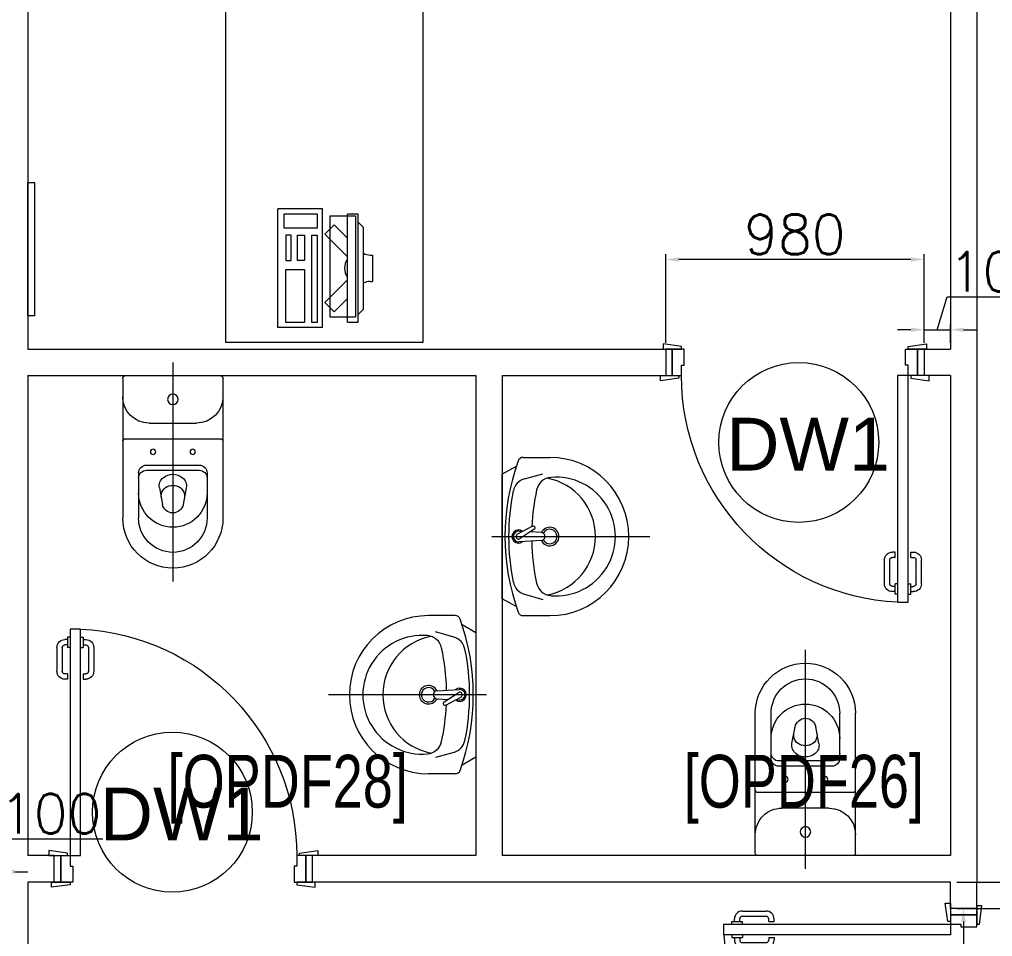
# Model space of a CAD drawing. Header units: millimetres. Extents: x -2143172 to 5255, y -610845 to 279739.
# Drawn here: x -1077889 to -1074197, y -590595 to -587118 of the extents above; entities that cross this region are included whole.
import ezdxf

# ---------------------------------------------------------------- set-up
doc = ezdxf.new("R2010")
doc.units = ezdxf.units.MM
doc.header["$LTSCALE"] = 30
doc.linetypes.add('HIDDEN', pattern=[9.525, 6.35, -3.175])
doc.layers.get('0').update_dxf_attribs({"lineweight": 5})
doc.layers.get('Defpoints').update_dxf_attribs({"lineweight": 5})
for name, color, linetype, lineweight in [('72_EGR_BASE_TEXT', 7, 'Continuous', 5), ('dims.', 152, 'Continuous', 5), ('DTAG', 20, 'Continuous', 9), ('LOADING', 163, 'Continuous', 5), ('SANIT', 250, 'Continuous', 5), ('Walls', 32, 'Continuous', 5)]:
    doc.layers.add(name, color=color, linetype=linetype, lineweight=lineweight)
doc.layers.add('Wooden Joinery', color=7, linetype='Continuous', lineweight=5, true_color=0x521300)
doc.styles.add('SIMPLEX', font='SIMPLEX.shx', dxfattribs={"height": 150})
doc.styles.add('TTLB-A0-JeddahDP$0$swis721', font='swiss.ttf')
doc.styles.add('X3G_ENTITY_9F38', font='swisscl.ttf', dxfattribs={"height": 0.2})
doc.dimstyles.new('Buk', dxfattribs={"dimtxt": 150, "dimasz": 50, "dimexe": 20, "dimexo": 25, "dimgap": 20, "dimtad": 1, "dimdec": 0, "dimrnd": 5, "dimdsep": 46, "dimtxsty": 'SIMPLEX', "dimcen": 0, "dimdle": 20, "dimclrd": 256, "dimclre": 256, "dimclrt": 256, "dimadec": 0, "dimazin": 0, "dimtfac": 0.0075, "dimtdec": 0, "dimtmove": 1, "dimatfit": 2, "dimldrblk": 'ARCHTICK', "dimfxl": 1, "dimtolj": 1, "dimtzin": 0, "dimlwd": -1, "dimlwe": -1, "dimarcsym": 0})

# ---------------------------------------------------------------- blocks, each defined once
blk = doc.blocks.new('WC manta')
at = {"layer": 'SANIT'}
for p, q in [((-0.12, 0.19), (0.41, 0.19)), ((-0.13, 0.18), (-0.13, -0.18)), ((0.109, 0.18), (0.109, -0.18)), ((0.239, 0.13), (0.41, 0.13)), ((0.05, 0.09), (0.05, -0.09)), ((0.209, 0.1), (0.209, -0.1)), ((0.229, 0.1), (0.229, -0.1)), ((0.2955, 0.051), (0.3581, 0.0393)), ((-0.18, 0), (0.65, 0)), ((0.2955, -0.051), (0.3581, -0.0393)), ((0.239, -0.13), (0.41, -0.13)), ((-0.12, -0.19), (0.41, -0.19))]:
    blk.add_line(p, q, dxfattribs=at)
for centre, radius in [((0.159, 0.0752), 0.01), ((-0.04, 0), 0.02), ((0.159, -0.0753), 0.01)]:
    blk.add_circle(centre, radius, dxfattribs=at)
for centre, radius, start, end in [((-0.12, 0.18), 0.01, 90, 180), ((-0.05, 0.09), 0.1, 0, 90), ((0.119, 0.18), 0.01, 90, 180), ((0.41, 0), 0.19, 270, 90), ((0.239, 0.1), 0.03, 90, 180), ((0.259, 0.1), 0.03, 90, 180), ((0.3147, 0), 0.13, 270, 90), ((0.41, 0), 0.13, 270, 90), ((0.2882, 0.0117), 0.04, 79.4289, 141.525), ((0.3271, 0.0044), 0.04, 79.4289, 166.4176), ((0.3507, 0), 0.04, 280.5711, 79.4289), ((0.3029, 0), 0.0588, 141.525, 218.475), ((0.3454, 0), 0.0588, 166.4176, 193.5824), ((0.2882, -0.0117), 0.04, 218.475, 280.5711), ((0.3271, -0.0044), 0.04, 193.5824, 280.5711), ((-0.05, -0.09), 0.1, 270, 0), ((0.239, -0.1), 0.03, 180, 270), ((0.259, -0.1), 0.03, 180, 270), ((-0.12, -0.18), 0.01, 180, 270), ((0.119, -0.18), 0.01, 180, 270)]:
    blk.add_arc(centre, radius, start, end, dxfattribs=at)
blk = doc.blocks.new('lav-manta 60')
at = {"layer": 'SANIT'}
for p, q in [((0, 0.04), (0, -0.56)), ((-0.2658, -0.0529), (-0.2358, 0)), ((-0.2358, 0), (0.2358, 0)), ((0.2658, -0.0529), (0.2358, 0)), ((-0.015, -0.1473), (-0.0199, -0.064)), ((0.0274, -0.121), (-0.0078, -0.0673)), ((0.0389, -0.1142), (0.0087, -0.0575)), ((0.0191, -0.077), (0.0199, -0.064)), ((-0.3, -0.0789), (-0.3, -0.18)), ((-0.2185, -0.0841), (-0.2383, -0.1537)), ((0.015, -0.1473), (0.0174, -0.1057)), ((0.2185, -0.0841), (0.2383, -0.1537)), ((0.3, -0.0789), (0.3, -0.18))]:
    blk.add_line(p, q, dxfattribs=at)
for centre, radius, start, end in [((0, -0.8557), 0.8457, 70.1771, 109.8229), ((0, -0.8696), 0.8457, 78.1914, 101.8086), ((0, -0.0617), 0.025, 320.7474, 220.368), ((-0.28, -0.0789), 0.02, 109.8229, 180), ((-0.1608, -0.1006), 0.06, 101.8086, 164.0794), ((0, -0.0617), 0.02, 353.2671, 186.682), ((0, -0.0617), 0.00966, 25.4127, 215.9577), ((0.1608, -0.1006), 0.06, 15.9206, 78.1914), ((0.28, -0.0789), 0.02, 0, 70.1771), ((-0.1645, -0.189), 0.06, 102.0883, 174.8142), ((0, -0.9572), 0.8457, 91.1572, 102.0883), ((0, -0.1473), 0.015, 180, 0), ((0, -0.9572), 0.8457, 88.5486, 88.844), ((0.0332, -0.1176), 0.00666, 210.6852, 30.6852), ((0, -0.9572), 0.8457, 77.9117, 87.4274), ((0.1645, -0.189), 0.06, 5.1858, 77.9117), ((0, -0.18), 0.3, 180, 0), ((0, -0.2039), 0.2252, 174.8142, 5.1858), ((0, -0.1282), 0.2252, 190.6097, 349.3903), ((0, -0.18), 0.035, 115.3106, 64.6894), ((0, -0.18), 0.0275, 117.1496, 62.8504)]:
    blk.add_arc(centre, radius, start, end, dxfattribs=at)
blk = doc.blocks.new('*D304')
at = {"layer": 'Defpoints', "color": 0, "transparency": 16777216}
for p in [(-1078057, -590349.2), (-1078057, -590388.1, 0.1), (-1077957, -590388.1, 0.1)]:
    blk.add_point(p, dxfattribs=at)
at = {"layer": 'dims.', "transparency": 16777216}
for p, q in [((-1078007, -590349.2), (-1077969.5, -590224.2)), ((-1077969.5, -590224.2), (-1077572.4, -590224.2)), ((-1078107, -590349.2), (-1078157, -590349.2)), ((-1077957, -590349.2), (-1078057, -590349.2)), ((-1077957, -590349.2), (-1078057, -590349.2)), ((-1077907, -590349.2), (-1077857, -590349.2))]:
    blk.add_line(p, q, dxfattribs=at)
at = {"layer": 'dims.', "linetype": 'Continuous', "transparency": 16777216}
for p, q in [((-1078057, -590363.1), (-1078057, -590329.2)), ((-1077957, -590363.1), (-1077957, -590329.2))]:
    blk.add_line(p, q, dxfattribs=at)
at = {"layer": 'dims.', "transparency": 16777216}
for points in [[(-1078107, -590340.9), (-1078107, -590357.6), (-1078057, -590349.2)], [(-1077907, -590340.9), (-1077907, -590357.6), (-1077957, -590349.2)]]:
    blk.add_solid(points, dxfattribs=at)
at = {"layer": 'dims.', "transparency": 16777216, "insert": (-1077770.9, -590129.2), "char_height": 150, "attachment_point": 5, "style": 'SIMPLEX'}
blk.add_mtext('\\A1;100', dxfattribs=at)
blk = doc.blocks.new('_ArchTick')
at = {"color": 0, "linetype": 'ByBlock', "const_width": 0.15}
blk.add_lwpolyline([(-0.5, -0.5), (0.5, 0.5)], dxfattribs=at)
blk = doc.blocks.new('*D711')
at = {"layer": 'Defpoints', "color": 0, "transparency": 16777216}
for p in [(-1074357, -590388.1, 0.1), (-1074357, -590488.1, 0.1), (-1073900.4, -590488.1)]:
    blk.add_point(p, dxfattribs=at)
at = {"layer": 'dims.', "transparency": 16777216}
for p, q in [((-1073625.4, -590355.6), (-1073625.4, -589958.5)), ((-1073900.4, -590338.1), (-1073900.4, -590288.1)), ((-1073900.4, -590438.1), (-1073625.4, -590355.6)), ((-1073900.4, -590388.1), (-1073900.4, -590488.1)), ((-1073900.4, -590388.1), (-1073900.4, -590488.1)), ((-1073900.4, -590538.1), (-1073900.4, -590588.1))]:
    blk.add_line(p, q, dxfattribs=at)
at = {"layer": 'dims.', "linetype": 'Continuous', "transparency": 16777216}
for p, q in [((-1074332, -590388.1), (-1073880.4, -590388.1)), ((-1074332, -590488.1), (-1073880.4, -590488.1))]:
    blk.add_line(p, q, dxfattribs=at)
at = {"layer": 'dims.', "transparency": 16777216}
for points in [[(-1073908.8, -590338.1), (-1073892.1, -590338.1), (-1073900.4, -590388.1)], [(-1073908.8, -590538.1), (-1073892.1, -590538.1), (-1073900.4, -590488.1)]]:
    blk.add_solid(points, dxfattribs=at)
at = {"layer": 'dims.', "transparency": 16777216, "insert": (-1073720.4, -590157.1), "char_height": 150, "attachment_point": 5, "rotation": 90, "style": 'SIMPLEX'}
blk.add_mtext('\\A1;100', dxfattribs=at)
blk = doc.blocks.new('*D712')
at = {"layer": 'Defpoints', "color": 0, "transparency": 16777216}
for p in [(-1074307, -590488.1, 0.1), (-1074307.7, -591468.1), (-1074307, -591468.1, 0.1)]:
    blk.add_point(p, dxfattribs=at)
at = {"layer": 'dims.', "linetype": 'Continuous', "transparency": 16777216}
for p, q in [((-1074332, -590488.1), (-1074327.7, -590488.1)), ((-1074332, -591468.1), (-1074327.7, -591468.1))]:
    blk.add_line(p, q, dxfattribs=at)
at = {"layer": 'dims.', "transparency": 16777216}
blk.add_line((-1074307.7, -590538.1), (-1074307.7, -591418.1), dxfattribs=at)
for points in [[(-1074316, -590538.1), (-1074299.3, -590538.1), (-1074307.7, -590488.1)], [(-1074316, -591418.1), (-1074299.3, -591418.1), (-1074307.7, -591468.1)]]:
    blk.add_solid(points, dxfattribs=at)
at = {"layer": 'dims.', "transparency": 16777216, "insert": (-1074402.7, -590978.1), "char_height": 150, "attachment_point": 5, "rotation": 90, "style": 'SIMPLEX'}
blk.add_mtext('\\A1;980', dxfattribs=at)
blk = doc.blocks.new('*D715')
at = {"layer": 'Defpoints', "color": 0, "transparency": 16777216}
for p in [(-1074357, -588294), (-1074457, -588368.1, 0.1), (-1074357, -588368.1, 0.1)]:
    blk.add_point(p, dxfattribs=at)
at = {"layer": 'dims.', "transparency": 16777216}
for p, q in [((-1074407, -588294), (-1074369.5, -588169)), ((-1074369.5, -588169), (-1073972.4, -588169)), ((-1074507, -588294), (-1074557, -588294)), ((-1074457, -588294), (-1074357, -588294)), ((-1074457, -588294), (-1074357, -588294)), ((-1074307, -588294), (-1074257, -588294))]:
    blk.add_line(p, q, dxfattribs=at)
at = {"layer": 'dims.', "linetype": 'Continuous', "transparency": 16777216}
for p, q in [((-1074457, -588343.1), (-1074457, -588274)), ((-1074357, -588343.1), (-1074357, -588274))]:
    blk.add_line(p, q, dxfattribs=at)
at = {"layer": 'dims.', "transparency": 16777216}
for points in [[(-1074507, -588285.6), (-1074507, -588302.3), (-1074457, -588294)], [(-1074307, -588285.6), (-1074307, -588302.3), (-1074357, -588294)]]:
    blk.add_solid(points, dxfattribs=at)
at = {"layer": 'dims.', "transparency": 16777216, "insert": (-1074170.9, -588074), "char_height": 150, "attachment_point": 5, "style": 'SIMPLEX'}
blk.add_mtext('\\A1;100', dxfattribs=at)
blk = doc.blocks.new('*D716')
at = {"layer": 'Defpoints', "color": 0, "transparency": 16777216}
for p in [(-1075437, -588027.7), (-1075437, -588368.1, 0.1), (-1074457, -588368.1, 0.1)]:
    blk.add_point(p, dxfattribs=at)
at = {"layer": 'dims.', "linetype": 'Continuous', "transparency": 16777216}
for p, q in [((-1075437, -588343.1), (-1075437, -588007.7)), ((-1074457, -588343.1), (-1074457, -588007.7))]:
    blk.add_line(p, q, dxfattribs=at)
at = {"layer": 'dims.', "transparency": 16777216}
blk.add_line((-1074507, -588027.7), (-1075387, -588027.7), dxfattribs=at)
for points in [[(-1075387, -588019.4), (-1075387, -588036), (-1075437, -588027.7)], [(-1074507, -588019.4), (-1074507, -588036), (-1074457, -588027.7)]]:
    blk.add_solid(points, dxfattribs=at)
at = {"layer": 'dims.', "transparency": 16777216, "insert": (-1074947, -587932.7), "char_height": 150, "attachment_point": 5, "style": 'SIMPLEX'}
blk.add_mtext('\\A1;980', dxfattribs=at)
blk = doc.blocks.new('A$C72370EFE')
at = {"layer": 'Wooden Joinery'}
for p, q in [((-0.01, -0.03), (-0.01, -0.07)), ((0, -0.03), (-0.01, -0.03)), ((0.04, -0.03), (0.05, -0.03)), ((0.05, -0.03), (0.05, -0.07)), ((-0.05, -0.07), (-0.05, -0.16)), ((-0.03, -0.07), (-0.03, -0.16)), ((-0.01, -0.04), (-0.02, -0.04)), ((-0.01, -0.06), (-0.02, -0.06)), ((0, -0.07), (-0.01, -0.07)), ((0.04, -0.07), (0.05, -0.07)), ((0.05, -0.04), (0.06, -0.04)), ((0.05, -0.06), (0.06, -0.06)), ((0.07, -0.07), (0.07, -0.16)), ((0.09, -0.07), (0.09, -0.16)), ((-0.01, -0.17), (-0.02, -0.17)), ((-0.01, -0.17), (-0.01, -0.19)), ((0.05, -0.17), (0.06, -0.17)), ((0.05, -0.17), (0.05, -0.19)), ((-0.01, -0.19), (-0.02, -0.19)), ((0.05, -0.19), (0.06, -0.19))]:
    blk.add_line(p, q, dxfattribs=at)
for centre, radius, start, end in [((-0.02, -0.07), 0.03, 90, 180), ((-0.02, -0.07), 0.01, 90, 180), ((0.06, -0.07), 0.03, 0, 90), ((0.06, -0.07), 0.01, 0, 90), ((-0.02, -0.16), 0.03, 180, 270), ((-0.02, -0.16), 0.01, 180, 270), ((0.06, -0.16), 0.01, 270, 0), ((0.06, -0.16), 0.03, 270, 0)]:
    blk.add_arc(centre, radius, start, end, dxfattribs=at)
blk = doc.blocks.new('A$C5DAD61B4')
at = {"layer": 'Wooden Joinery'}
for points in [[(80, 959.1), (80, 969.1), (10, 979.1), (10, 959.1)], [(940, 959.1), (940, 969.1), (1010, 979.1), (1010, 959.1)], [(70, 859.1), (70, 849.1), (0, 839.1), (0, 859.1)], [(120, 859.1), (120, 0), (80, 0), (80, 859.1)], [(950, 859.1), (950, 849.1), (1020, 839.1), (1020, 859.1)]]:
    blk.add_lwpolyline(points, close=True, dxfattribs=at)
for points in [[(45, 859.1), (45, 959.1), (20, 959.1), (20, 859.1), (45, 859.1)], [(45, 859.1), (80, 859.1), (80, 899.1), (90, 899.1), (90, 959.1), (45, 959.1), (45, 859.1)], [(975, 859.1), (940, 859.1), (940, 899.1), (930, 899.1), (930, 959.1), (975, 959.1), (975, 859.1)], [(975, 859.1), (975, 959.1), (1000, 959.1), (1000, 859.1), (975, 859.1)]]:
    blk.add_lwpolyline(points, dxfattribs=at)
blk.add_arc((80, 859.1), 860, 272.666, 0, dxfattribs=at)
at = {"layer": 'Wooden Joinery', "xscale": 999.9999999998854, "yscale": 999.9999999998854, "zscale": 999.9999999998854, "rotation": 180}
blk.add_blockref('A$C72370EFE', (120, 0), dxfattribs=at)
blk = doc.blocks.new('A$C164D1FF0')
at = {"layer": 'DTAG'}
blk.add_circle((0, 0), 303.3, dxfattribs=at)
at = {"layer": 'DTAG', "insert": (-275.2, 93.3), "char_height": 200, "width": 6547.939, "attachment_point": 1, "style": 'TTLB-A0-JeddahDP$0$swis721'}
blk.add_mtext('DW1', dxfattribs=at)
blk = doc.blocks.new('ME19011A-P')
for p, q in [((-0.425, 0), (0.425, 0)), ((-0.425, 0), (-0.425, -0.015)), ((0.425, 0), (0.425, -0.015)), ((-0.425, -0.015), (0.425, -0.015)), ((-0.3675, -0.0198), (-0.2325, -0.0198)), ((-0.3675, -0.0198), (-0.3675, -0.0399)), ((-0.36, -0.015), (-0.36, -0.0198)), ((-0.24, -0.015), (-0.24, -0.0198)), ((-0.2325, -0.0198), (-0.2325, -0.0399)), ((-0.15, -0.015), (-0.15, -0.04)), ((-0.15, -0.025), (0, -0.025)), ((-0.0402, -0.0312), (-0.0496, -0.0337)), ((-0.0376, -0.0409), (-0.0402, -0.0312)), ((0, -0.015), (0, -0.04)), ((0.1, -0.015), (0.1, -0.045)), ((0.1, -0.035), (0.2, -0.035)), ((0.2, -0.045), (0.2, -0.015)), ((0.2818, -0.015), (0.2484, -0.015)), ((0.2484, -0.0243), (0.2484, -0.015)), ((0.2818, -0.0243), (0.2484, -0.0243)), ((0.2818, -0.0243), (0.2818, -0.015)), ((0.3211, -0.015), (0.2877, -0.015)), ((0.2877, -0.015), (0.2877, -0.0531)), ((0.3211, -0.0243), (0.2877, -0.0243)), ((0.3211, -0.0531), (0.3211, -0.015)), ((0.3623, -0.015), (0.3289, -0.015)), ((0.3289, -0.015), (0.3289, -0.0531)), ((0.3623, -0.0243), (0.3289, -0.0243)), ((0.3623, -0.0531), (0.3623, -0.015)), ((0.3682, -0.0243), (0.3682, -0.015)), ((0.3682, -0.015), (0.4016, -0.015)), ((0.3682, -0.0243), (0.4016, -0.0243)), ((0.4016, -0.0243), (0.4016, -0.015)), ((-0.3675, -0.0399), (-0.2325, -0.0399)), ((-0.15, -0.04), (-0.1187, -0.04)), ((-0.0887, -0.04), (-0.0637, -0.04)), ((-0.0606, -0.0371), (-0.0787, -0.0432)), ((-0.0787, -0.0432), (-0.077, -0.0497)), ((-0.0582, -0.046), (-0.077, -0.0497)), ((-0.047, -0.0434), (-0.0376, -0.0409)), ((-0.0379, -0.04), (0, -0.04)), ((0.1, -0.045), (0.2, -0.045)), ((0.2877, -0.0531), (0.3211, -0.0531)), ((0.3289, -0.0531), (0.3623, -0.0531))]:
    blk.add_line(p, q)
at = {"color": 8, "const_width": 0.000601}
for points in [[(0.3044, -0.0531, -0.184574), (0.2977, -0.0636, -1.44364), (0.2961, -0.0581, -0.837915), (0.2969, -0.0664, -0.30536), (0.2839, -0.062, -1.584726), (0.2894, -0.0609, -0.253153), (0.2827, -0.0684, -0.874198), (0.2775, -0.0585, -0.915253), (0.2791, -0.0658, -0.223821), (0.2683, -0.0644, -1.703343), (0.272, -0.0597, -0.588962), (0.2621, -0.068, -0.717795), (0.2625, -0.0581, -0.983104), (0.2645, -0.0644, -0.326362), (0.2534, -0.0609, -0.758716), (0.2609, -0.0514, -0.906186), (0.2593, -0.0565, -0.189488), (0.2526, -0.0522, -0.7948), (0.2613, -0.0423, -1.223996), (0.2574, -0.047, -0.072149), (0.2534, -0.0403, -0.645886), (0.2609, -0.0324, -1.366917), (0.2574, -0.0371, -0.078415), (0.2542, -0.0308, -0.723006), (0.2613, -0.0256, -1.105484), (0.2582, -0.0292, -0.221197), (0.2566, -0.0243, -0.221197)], [(0.3456, -0.0531, 0.184574), (0.3523, -0.0636, 1.44364), (0.3539, -0.0581, 0.837915), (0.3531, -0.0664, 0.30536), (0.3661, -0.062, 1.584726), (0.3606, -0.0609, 0.253153), (0.3673, -0.0684, 0.874198), (0.3725, -0.0585, 0.915253), (0.3709, -0.0658, 0.223821), (0.3817, -0.0644, 1.703343), (0.378, -0.0597, 0.588962), (0.3879, -0.068, 0.717795), (0.3875, -0.0581, 0.983104), (0.3855, -0.0644, 0.326362), (0.3966, -0.0609, 0.758716), (0.3891, -0.0514, 0.906186), (0.3907, -0.0565, 0.189488), (0.3974, -0.0522, 0.7948), (0.3887, -0.0423, 1.223996), (0.3926, -0.047, 0.072149), (0.3966, -0.0403, 0.645886), (0.3891, -0.0324, 1.366917), (0.3926, -0.0371, 0.078415), (0.3958, -0.0308, 0.723006), (0.3887, -0.0256, 1.105484), (0.3918, -0.0292, 0.221197), (0.3934, -0.0243, 0.221197)]]:
    blk.add_lwpolyline(points, format="xyb", dxfattribs=at)
blk.add_lwpolyline([(-0.1187, -0.0482), (-0.0887, -0.0482), (-0.0887, -0.0382), (-0.1187, -0.0382)], close=True)
blk.add_circle((-0.0537, -0.04), 0.0075)
for centre, radius, start, end in [((-0.1037, -0.04), 0.01, 10.4593, 169.5407), ((-0.1037, -0.04), 0.0075, 14.0075, 165.9925), ((-0.0537, -0.04), 0.01, 45, 180)]:
    blk.add_arc(centre, radius, start, end)
blk = doc.blocks.new('M.44.57.64')
at = {"layer": 'LOADING', "xscale": 1000.000000000002, "yscale": 1000.000000000002, "zscale": 1000.000000000002, "rotation": 225.9999036123427}
blk.add_blockref('ME19011A-P', (-80806.9, 16720.7), dxfattribs=at)
blk = doc.blocks.new('ITCWLS1-P')
for p, q in [((-0.17, 0.45), (-0.17, 0)), ((-0.17, 0.45), (0, 0.45)), ((0, 0.45), (0, 0)), ((-0.2651, 0.43, 0), (-0.3051, 0.43, 0)), ((-0.3051, 0.43, 0), (-0.3051, 0.02, 0)), ((-0.2651, 0.43, 0), (-0.2651, 0.02, 0)), ((-0.1496, 0.4305), (-0.1291, 0.4305)), ((-0.1291, 0.4305), (-0.1291, 0.4089)), ((-0.3251, 0.38, 0), (-0.3051, 0.4, 0)), ((-0.3251, 0.38, 0), (-0.3251, 0.07, 0)), ((-0.3251, 0.07, 0), (-0.3051, 0.05, 0)), ((-0.3051, 0.02, 0), (-0.2651, 0.02, 0)), ((-0.17, 0), (0, 0))]:
    blk.add_line(p, q)
at = {"color": 8, "linetype": 'HIDDEN'}
for p, q in [((-0.197, 0.4094), (-0.295, 0.4094)), ((-0.295, 0.0264), (-0.295, 0.4094)), ((-0.197, 0.0264), (-0.197, 0.4094)), ((-0.197, 0.0264), (-0.295, 0.0264))]:
    blk.add_line(p, q, dxfattribs=at)
at = {"color": 1, "extrusion": (2.48281e-10, 3.18408e-10, -1)}
for p, q in [((-0.2651, 0.3395), (-0.2144, 0.3902)), ((-0.1791, 0.3548), (-0.2144, 0.3902)), ((-0.2651, 0.2688), (-0.1791, 0.3548))]:
    blk.add_line(p, q, dxfattribs=at)
at = {"color": 1}
for p, q in [((-0.3503, 0.275), (-0.3596, 0.275)), ((-0.3596, 0.175), (-0.3596, 0.275)), ((-0.3503, 0.175), (-0.3596, 0.175))]:
    blk.add_line(p, q, dxfattribs=at)
at = {"color": 1, "extrusion": (2.48281e-10, -3.18408e-10, -1)}
for p, q in [((-0.2651, 0.1812), (-0.1791, 0.0952)), ((-0.2651, 0.1105), (-0.2144, 0.0598)), ((-0.1791, 0.0952), (-0.2144, 0.0598))]:
    blk.add_line(p, q, dxfattribs=at)
blk.add_lwpolyline([(-0.1291, 0.4089), (-0.1291, 0.1), (-0.1496, 0.1), (-0.1496, 0.4305)])
for points in [[(-0.1019, 0.4305), (-0.0304, 0.4305), (-0.0304, 0.2294), (-0.1019, 0.2294)], [(-0.1019, 0.1954), (-0.0747, 0.1954), (-0.0747, 0.1), (-0.1019, 0.1)], [(-0.0304, 0.1954), (-0.0508, 0.1954), (-0.0508, 0.1), (-0.0304, 0.1)], [(-0.1496, 0.0727), (-0.0236, 0.0727), (-0.0236, 0.0182), (-0.1496, 0.0182)]]:
    blk.add_lwpolyline(points, close=True)
at = {"color": 250, "linetype": 'Continuous'}
for points in [[(-0.1496, 0.1), (-0.1496, 0.1), (-0.1496, 0.1), (-0.1496, 0.1), (-0.1496, 0.1), (-0.1496, 0.1), (-0.1496, 0.1), (-0.1496, 0.1), (-0.1496, 0.1)], [(-0.1496, 0.1), (-0.1496, 0.1), (-0.1496, 0.1), (-0.1496, 0.1), (-0.1496, 0.1), (-0.1496, 0.1), (-0.1496, 0.1), (-0.1496, 0.1), (-0.1496, 0.1), (-0.1496, 0.1), (-0.1496, 0.1), (-0.1496, 0.1), (-0.1496, 0.1), (-0.1496, 0.1), (-0.1496, 0.1), (-0.1496, 0.1), (-0.1496, 0.1), (-0.1496, 0.1)], [(-0.1496, 0.1), (-0.1496, 0.1), (-0.1496, 0.1), (-0.1496, 0.1), (-0.1496, 0.1), (-0.1496, 0.1), (-0.1496, 0.1), (-0.1496, 0.1), (-0.1496, 0.1), (-0.1496, 0.1)], [(-0.1496, 0.1), (-0.1496, 0.1), (-0.1496, 0.1), (-0.1496, 0.1), (-0.1496, 0.1), (-0.1496, 0.1), (-0.1496, 0.1)], [(-0.1496, 0.1), (-0.1496, 0.1), (-0.1496, 0.1), (-0.1496, 0.1), (-0.1496, 0.1), (-0.1496, 0.1), (-0.1496, 0.1), (-0.1496, 0.1), (-0.1496, 0.1), (-0.1496, 0.1)], [(-0.1496, 0.1), (-0.1496, 0.1), (-0.1496, 0.1), (-0.1496, 0.1), (-0.1496, 0.1), (-0.1496, 0.1), (-0.1496, 0.1), (-0.1496, 0.1), (-0.1496, 0.1), (-0.1496, 0.1), (-0.1496, 0.1), (-0.1496, 0.1), (-0.1496, 0.1), (-0.1496, 0.1), (-0.1496, 0.1)], [(-0.1496, 0.1), (-0.1496, 0.1), (-0.1496, 0.1), (-0.1496, 0.1), (-0.1496, 0.1), (-0.1496, 0.1), (-0.1496, 0.1), (-0.1496, 0.1), (-0.1496, 0.1), (-0.1496, 0.1)], [(-0.1496, 0.1), (-0.1496, 0.1), (-0.1496, 0.1), (-0.1496, 0.1), (-0.1496, 0.1), (-0.1496, 0.1), (-0.1496, 0.1), (-0.1496, 0.1), (-0.1496, 0.1), (-0.1496, 0.1)], [(-0.1496, 0.1), (-0.1496, 0.1), (-0.1496, 0.1), (-0.1496, 0.1), (-0.1496, 0.1), (-0.1496, 0.1), (-0.1496, 0.1), (-0.1496, 0.1), (-0.1496, 0.1), (-0.1496, 0.1), (-0.1496, 0.1), (-0.1496, 0.1), (-0.1496, 0.1), (-0.1496, 0.1), (-0.1496, 0.1), (-0.1496, 0.1), (-0.1496, 0.1), (-0.1496, 0.1), (-0.1496, 0.1), (-0.1496, 0.1), (-0.1496, 0.1), (-0.1496, 0.1), (-0.1496, 0.1), (-0.1496, 0.1), (-0.1496, 0.1), (-0.1496, 0.1), (-0.1496, 0.1), (-0.1496, 0.1), (-0.1496, 0.1), (-0.1496, 0.1), (-0.1496, 0.1), (-0.1496, 0.1), (-0.1496, 0.1), (-0.1496, 0.1), (-0.1496, 0.1), (-0.1496, 0.1), (-0.1496, 0.1), (-0.1496, 0.1), (-0.1496, 0.1), (-0.1496, 0.1), (-0.1496, 0.1), (-0.1496, 0.1), (-0.1496, 0.1), (-0.1496, 0.1), (-0.1496, 0.1), (-0.1496, 0.1), (-0.1496, 0.1), (-0.1496, 0.1), (-0.1496, 0.1), (-0.1496, 0.1), (-0.1496, 0.1), (-0.1496, 0.1), (-0.1496, 0.1), (-0.1496, 0.1)], [(-0.1496, 0.1), (-0.1496, 0.1), (-0.1496, 0.1), (-0.1496, 0.1), (-0.1496, 0.1), (-0.1496, 0.1), (-0.1496, 0.1), (-0.1496, 0.1), (-0.1496, 0.1), (-0.1496, 0.1), (-0.1496, 0.1), (-0.1496, 0.1), (-0.1496, 0.1), (-0.1496, 0.1), (-0.1496, 0.1), (-0.1496, 0.1), (-0.1496, 0.1), (-0.1496, 0.1), (-0.1496, 0.1), (-0.1496, 0.1), (-0.1496, 0.1), (-0.1496, 0.1), (-0.1496, 0.1), (-0.1496, 0.1), (-0.1496, 0.1), (-0.1496, 0.1), (-0.1496, 0.1), (-0.1496, 0.1), (-0.1496, 0.1), (-0.1496, 0.1), (-0.1496, 0.1), (-0.1496, 0.1), (-0.1496, 0.1), (-0.1496, 0.1), (-0.1496, 0.1), (-0.1496, 0.1), (-0.1496, 0.1), (-0.1496, 0.1), (-0.1496, 0.1), (-0.1496, 0.1), (-0.1496, 0.1), (-0.1496, 0.1), (-0.1496, 0.1), (-0.1496, 0.1), (-0.1496, 0.1), (-0.1496, 0.1), (-0.1496, 0.1), (-0.1496, 0.1), (-0.1496, 0.1), (-0.1496, 0.1), (-0.1496, 0.1), (-0.1496, 0.1), (-0.1496, 0.1), (-0.1496, 0.1), (-0.1496, 0.1), (-0.1496, 0.1), (-0.1496, 0.1), (-0.1496, 0.1), (-0.1496, 0.1), (-0.1496, 0.1), (-0.1496, 0.1), (-0.1496, 0.1), (-0.1496, 0.1), (-0.1496, 0.1), (-0.1496, 0.1), (-0.1496, 0.1), (-0.1496, 0.1), (-0.1496, 0.1), (-0.1496, 0.1), (-0.1496, 0.1), (-0.1496, 0.1), (-0.1496, 0.1), (-0.1496, 0.1), (-0.1496, 0.1), (-0.1496, 0.1), (-0.1496, 0.1), (-0.1496, 0.1), (-0.1496, 0.1), (-0.1496, 0.1), (-0.1496, 0.1), (-0.1496, 0.1), (-0.1496, 0.1), (-0.1496, 0.1), (-0.1496, 0.1), (-0.1496, 0.1), (-0.1496, 0.1), (-0.1496, 0.1), (-0.1496, 0.1), (-0.1496, 0.1)], [(-0.1496, 0.1), (-0.1496, 0.1), (-0.1496, 0.1), (-0.1496, 0.1), (-0.1496, 0.1), (-0.1496, 0.1), (-0.1496, 0.1), (-0.1496, 0.1), (-0.1496, 0.1), (-0.1496, 0.1), (-0.1496, 0.1), (-0.1496, 0.1)], [(-0.1496, 0.1), (-0.1496, 0.1), (-0.1496, 0.1), (-0.1496, 0.1), (-0.1496, 0.1), (-0.1496, 0.1), (-0.1496, 0.1)], [(-0.1496, 0.1), (-0.1496, 0.1), (-0.1496, 0.1), (-0.1496, 0.1), (-0.1496, 0.1), (-0.1496, 0.1), (-0.1496, 0.1), (-0.1496, 0.1), (-0.1496, 0.1), (-0.1496, 0.1), (-0.1496, 0.1), (-0.1496, 0.1), (-0.1496, 0.1), (-0.1496, 0.1), (-0.1496, 0.1), (-0.1496, 0.1), (-0.1496, 0.1)], [(-0.1496, 0.1), (-0.1496, 0.1), (-0.1496, 0.1), (-0.1496, 0.1), (-0.1496, 0.1), (-0.1496, 0.1), (-0.1496, 0.1), (-0.1496, 0.1), (-0.1496, 0.1), (-0.1496, 0.1), (-0.1496, 0.1), (-0.1496, 0.1), (-0.1496, 0.1), (-0.1496, 0.1), (-0.1496, 0.1), (-0.1496, 0.1), (-0.1496, 0.1), (-0.1496, 0.1), (-0.1496, 0.1), (-0.1496, 0.1), (-0.1496, 0.1), (-0.1496, 0.1), (-0.1496, 0.1), (-0.1496, 0.1), (-0.1496, 0.1), (-0.1496, 0.1), (-0.1496, 0.1), (-0.1496, 0.1), (-0.1496, 0.1), (-0.1496, 0.1), (-0.1496, 0.1), (-0.1496, 0.1), (-0.1496, 0.1), (-0.1496, 0.1), (-0.1496, 0.1), (-0.1496, 0.1), (-0.1496, 0.1), (-0.1496, 0.1), (-0.1496, 0.1), (-0.1496, 0.1), (-0.1496, 0.1), (-0.1496, 0.1), (-0.1496, 0.1), (-0.1496, 0.1), (-0.1496, 0.1), (-0.1496, 0.1), (-0.1496, 0.1), (-0.1496, 0.1), (-0.1496, 0.1), (-0.1496, 0.1), (-0.1496, 0.1), (-0.1496, 0.1), (-0.1496, 0.1), (-0.1496, 0.1), (-0.1496, 0.1), (-0.1496, 0.1), (-0.1496, 0.1), (-0.1496, 0.1), (-0.1496, 0.1), (-0.1496, 0.1), (-0.1496, 0.1), (-0.1496, 0.1), (-0.1496, 0.1), (-0.1496, 0.1), (-0.1496, 0.1), (-0.1496, 0.1), (-0.1496, 0.1), (-0.1496, 0.1), (-0.1496, 0.1), (-0.1496, 0.1), (-0.1496, 0.1), (-0.1496, 0.1), (-0.1496, 0.1), (-0.1496, 0.1), (-0.1496, 0.1), (-0.1496, 0.1), (-0.1496, 0.1), (-0.1496, 0.1), (-0.1496, 0.1), (-0.1496, 0.1), (-0.1496, 0.1), (-0.1496, 0.1), (-0.1496, 0.1), (-0.1496, 0.1), (-0.1496, 0.1), (-0.1496, 0.1), (-0.1496, 0.1), (-0.1496, 0.1), (-0.1496, 0.1), (-0.1496, 0.1), (-0.1496, 0.1), (-0.1496, 0.1), (-0.1496, 0.1), (-0.1496, 0.1), (-0.1496, 0.1), (-0.1496, 0.1), (-0.1496, 0.1), (-0.1496, 0.1), (-0.1496, 0.1), (-0.1496, 0.1), (-0.1496, 0.1), (-0.1496, 0.1), (-0.1496, 0.1), (-0.1496, 0.1), (-0.1496, 0.1), (-0.1496, 0.1), (-0.1496, 0.1), (-0.1496, 0.1), (-0.1496, 0.1), (-0.1496, 0.1), (-0.1496, 0.1)], [(-0.1496, 0.1), (-0.1496, 0.1), (-0.1496, 0.1), (-0.1496, 0.1), (-0.1496, 0.1), (-0.1496, 0.1), (-0.1496, 0.1), (-0.1496, 0.1)]]:
    blk.add_lwpolyline(points, dxfattribs=at)
for points in [[(-0.1496, 0.1), (-0.1496, 0.1), (-0.1496, 0.1), (-0.1496, 0.1), (-0.1496, 0.1), (-0.1496, 0.1), (-0.1496, 0.1), (-0.1496, 0.1), (-0.1496, 0.1), (-0.1496, 0.1), (-0.1496, 0.1), (-0.1496, 0.1), (-0.1496, 0.1), (-0.1496, 0.1), (-0.1496, 0.1), (-0.1496, 0.1), (-0.1496, 0.1), (-0.1496, 0.1), (-0.1496, 0.1), (-0.1496, 0.1), (-0.1496, 0.1), (-0.1496, 0.1), (-0.1496, 0.1), (-0.1496, 0.1), (-0.1496, 0.1), (-0.1496, 0.1), (-0.1496, 0.1), (-0.1496, 0.1), (-0.1496, 0.1), (-0.1496, 0.1), (-0.1496, 0.1), (-0.1496, 0.1), (-0.1496, 0.1), (-0.1496, 0.1), (-0.1496, 0.1), (-0.1496, 0.1), (-0.1496, 0.1), (-0.1496, 0.1), (-0.1496, 0.1), (-0.1496, 0.1), (-0.1496, 0.1), (-0.1496, 0.1), (-0.1496, 0.1), (-0.1496, 0.1), (-0.1496, 0.1), (-0.1496, 0.1), (-0.1496, 0.1), (-0.1496, 0.1), (-0.1496, 0.1), (-0.1496, 0.1), (-0.1496, 0.1), (-0.1496, 0.1), (-0.1496, 0.1), (-0.1496, 0.1), (-0.1496, 0.1), (-0.1496, 0.1), (-0.1496, 0.1), (-0.1496, 0.1), (-0.1496, 0.1), (-0.1496, 0.1), (-0.1496, 0.1), (-0.1496, 0.1), (-0.1496, 0.1), (-0.1496, 0.1), (-0.1496, 0.1), (-0.1496, 0.1), (-0.1496, 0.1), (-0.1496, 0.1), (-0.1496, 0.1), (-0.1496, 0.1), (-0.1496, 0.1), (-0.1496, 0.1), (-0.1496, 0.1), (-0.1496, 0.1), (-0.1496, 0.1), (-0.1496, 0.1), (-0.1496, 0.1), (-0.1496, 0.1), (-0.1496, 0.1), (-0.1496, 0.1), (-0.1496, 0.1), (-0.1496, 0.1), (-0.1496, 0.1), (-0.1496, 0.1), (-0.1496, 0.1), (-0.1496, 0.1), (-0.1496, 0.1), (-0.1496, 0.1), (-0.1496, 0.1), (-0.1496, 0.1), (-0.1496, 0.1), (-0.1496, 0.1), (-0.1496, 0.1), (-0.1496, 0.1), (-0.1496, 0.1), (-0.1496, 0.1), (-0.1496, 0.1), (-0.1496, 0.1), (-0.1496, 0.1), (-0.1496, 0.1), (-0.1496, 0.1), (-0.1496, 0.1), (-0.1496, 0.1), (-0.1496, 0.1), (-0.1496, 0.1), (-0.1496, 0.1), (-0.1496, 0.1), (-0.1496, 0.1), (-0.1496, 0.1), (-0.1496, 0.1), (-0.1496, 0.1), (-0.1496, 0.1), (-0.1496, 0.1), (-0.1496, 0.1), (-0.1496, 0.1), (-0.1496, 0.1), (-0.1496, 0.1), (-0.1496, 0.1), (-0.1496, 0.1), (-0.1496, 0.1), (-0.1496, 0.1), (-0.1496, 0.1), (-0.1496, 0.1), (-0.1496, 0.1), (-0.1496, 0.1), (-0.1496, 0.1), (-0.1496, 0.1), (-0.1496, 0.1), (-0.1496, 0.1), (-0.1496, 0.1), (-0.1496, 0.1), (-0.1496, 0.1), (-0.1496, 0.1), (-0.1496, 0.1), (-0.1496, 0.1), (-0.1496, 0.1), (-0.1496, 0.1), (-0.1496, 0.1), (-0.1496, 0.1), (-0.1496, 0.1), (-0.1496, 0.1), (-0.1496, 0.1), (-0.1496, 0.1), (-0.1496, 0.1), (-0.1496, 0.1), (-0.1496, 0.1), (-0.1496, 0.1), (-0.1496, 0.1), (-0.1496, 0.1), (-0.1496, 0.1), (-0.1496, 0.1), (-0.1496, 0.1), (-0.1496, 0.1), (-0.1496, 0.1), (-0.1496, 0.1), (-0.1496, 0.1), (-0.1496, 0.1), (-0.1496, 0.1), (-0.1496, 0.1), (-0.1496, 0.1), (-0.1496, 0.1), (-0.1496, 0.1), (-0.1496, 0.1), (-0.1496, 0.1), (-0.1496, 0.1), (-0.1496, 0.1), (-0.1496, 0.1), (-0.1496, 0.1), (-0.1496, 0.1), (-0.1496, 0.1), (-0.1496, 0.1), (-0.1496, 0.1), (-0.1496, 0.1), (-0.1496, 0.1), (-0.1496, 0.1), (-0.1496, 0.1), (-0.1496, 0.1), (-0.1496, 0.1), (-0.1496, 0.1), (-0.1496, 0.1), (-0.1496, 0.1), (-0.1496, 0.1), (-0.1496, 0.1), (-0.1496, 0.1), (-0.1496, 0.1), (-0.1496, 0.1), (-0.1496, 0.1), (-0.1496, 0.1), (-0.1496, 0.1), (-0.1496, 0.1), (-0.1496, 0.1), (-0.1496, 0.1), (-0.1496, 0.1), (-0.1496, 0.1), (-0.1496, 0.1), (-0.1496, 0.1), (-0.1496, 0.1), (-0.1496, 0.1), (-0.1496, 0.1), (-0.1496, 0.1), (-0.1496, 0.1), (-0.1496, 0.1), (-0.1496, 0.1), (-0.1496, 0.1), (-0.1496, 0.1), (-0.1496, 0.1), (-0.1496, 0.1), (-0.1496, 0.1), (-0.1496, 0.1), (-0.1496, 0.1), (-0.1496, 0.1), (-0.1496, 0.1), (-0.1496, 0.1), (-0.1496, 0.1), (-0.1496, 0.1), (-0.1496, 0.1), (-0.1496, 0.1), (-0.1496, 0.1), (-0.1496, 0.1), (-0.1496, 0.1), (-0.1496, 0.1), (-0.1496, 0.1), (-0.1496, 0.1), (-0.1496, 0.1), (-0.1496, 0.1), (-0.1496, 0.1), (-0.1496, 0.1), (-0.1496, 0.1), (-0.1496, 0.1), (-0.1496, 0.1), (-0.1496, 0.1), (-0.1496, 0.1), (-0.1496, 0.1), (-0.1496, 0.1), (-0.1496, 0.1), (-0.1496, 0.1), (-0.1496, 0.1), (-0.1496, 0.1), (-0.1496, 0.1), (-0.1496, 0.1), (-0.1496, 0.1), (-0.1496, 0.1), (-0.1496, 0.1), (-0.1496, 0.1), (-0.1496, 0.1), (-0.1496, 0.1), (-0.1496, 0.1), (-0.1496, 0.1), (-0.1496, 0.1), (-0.1496, 0.1), (-0.1496, 0.1), (-0.1496, 0.1), (-0.1496, 0.1), (-0.1496, 0.1), (-0.1496, 0.1), (-0.1496, 0.1), (-0.1496, 0.1), (-0.1496, 0.1), (-0.1496, 0.1), (-0.1496, 0.1), (-0.1496, 0.1), (-0.1496, 0.1), (-0.1496, 0.1), (-0.1496, 0.1), (-0.1496, 0.1), (-0.1496, 0.1), (-0.1496, 0.1), (-0.1496, 0.1), (-0.1496, 0.1), (-0.1496, 0.1), (-0.1496, 0.1), (-0.1496, 0.1), (-0.1496, 0.1), (-0.1496, 0.1), (-0.1496, 0.1), (-0.1496, 0.1), (-0.1496, 0.1)], [(-0.1496, 0.1), (-0.1496, 0.1), (-0.1496, 0.1), (-0.1496, 0.1), (-0.1496, 0.1), (-0.1496, 0.1), (-0.1496, 0.1), (-0.1496, 0.1), (-0.1496, 0.1), (-0.1496, 0.1), (-0.1496, 0.1), (-0.1496, 0.1), (-0.1496, 0.1), (-0.1496, 0.1), (-0.1496, 0.1), (-0.1496, 0.1), (-0.1496, 0.1), (-0.1496, 0.1), (-0.1496, 0.1), (-0.1496, 0.1), (-0.1496, 0.1), (-0.1496, 0.1), (-0.1496, 0.1), (-0.1496, 0.1), (-0.1496, 0.1), (-0.1496, 0.1), (-0.1496, 0.1), (-0.1496, 0.1), (-0.1496, 0.1), (-0.1496, 0.1), (-0.1496, 0.1), (-0.1496, 0.1), (-0.1496, 0.1), (-0.1496, 0.1), (-0.1496, 0.1), (-0.1496, 0.1), (-0.1496, 0.1), (-0.1496, 0.1), (-0.1496, 0.1), (-0.1496, 0.1), (-0.1496, 0.1), (-0.1496, 0.1), (-0.1496, 0.1), (-0.1496, 0.1), (-0.1496, 0.1), (-0.1496, 0.1), (-0.1496, 0.1), (-0.1496, 0.1), (-0.1496, 0.1), (-0.1496, 0.1), (-0.1496, 0.1), (-0.1496, 0.1), (-0.1496, 0.1), (-0.1496, 0.1), (-0.1496, 0.1), (-0.1496, 0.1), (-0.1496, 0.1), (-0.1496, 0.1), (-0.1496, 0.1), (-0.1496, 0.1), (-0.1496, 0.1), (-0.1496, 0.1), (-0.1496, 0.1), (-0.1496, 0.1), (-0.1496, 0.1), (-0.1496, 0.1), (-0.1496, 0.1), (-0.1496, 0.1), (-0.1496, 0.1), (-0.1496, 0.1), (-0.1496, 0.1), (-0.1496, 0.1), (-0.1496, 0.1), (-0.1496, 0.1), (-0.1496, 0.1), (-0.1496, 0.1), (-0.1496, 0.1), (-0.1496, 0.1), (-0.1496, 0.1), (-0.1496, 0.1), (-0.1496, 0.1), (-0.1496, 0.1), (-0.1496, 0.1), (-0.1496, 0.1), (-0.1496, 0.1), (-0.1496, 0.1), (-0.1496, 0.1), (-0.1496, 0.1), (-0.1496, 0.1), (-0.1496, 0.1), (-0.1496, 0.1), (-0.1496, 0.1), (-0.1496, 0.1), (-0.1496, 0.1), (-0.1496, 0.1), (-0.1496, 0.1), (-0.1496, 0.1), (-0.1496, 0.1), (-0.1496, 0.1), (-0.1496, 0.1), (-0.1496, 0.1), (-0.1496, 0.1), (-0.1496, 0.1), (-0.1496, 0.1), (-0.1496, 0.1), (-0.1496, 0.1), (-0.1496, 0.1), (-0.1496, 0.1), (-0.1496, 0.1), (-0.1496, 0.1), (-0.1496, 0.1), (-0.1496, 0.1), (-0.1496, 0.1), (-0.1496, 0.1), (-0.1496, 0.1), (-0.1496, 0.1), (-0.1496, 0.1), (-0.1496, 0.1), (-0.1496, 0.1), (-0.1496, 0.1), (-0.1496, 0.1), (-0.1496, 0.1), (-0.1496, 0.1), (-0.1496, 0.1), (-0.1496, 0.1), (-0.1496, 0.1), (-0.1496, 0.1), (-0.1496, 0.1), (-0.1496, 0.1), (-0.1496, 0.1), (-0.1496, 0.1), (-0.1496, 0.1), (-0.1496, 0.1), (-0.1496, 0.1), (-0.1496, 0.1), (-0.1496, 0.1), (-0.1496, 0.1), (-0.1496, 0.1), (-0.1496, 0.1), (-0.1496, 0.1), (-0.1496, 0.1), (-0.1496, 0.1), (-0.1496, 0.1), (-0.1496, 0.1), (-0.1496, 0.1), (-0.1496, 0.1), (-0.1496, 0.1), (-0.1496, 0.1), (-0.1496, 0.1), (-0.1496, 0.1), (-0.1496, 0.1), (-0.1496, 0.1), (-0.1496, 0.1), (-0.1496, 0.1), (-0.1496, 0.1), (-0.1496, 0.1), (-0.1496, 0.1), (-0.1496, 0.1), (-0.1496, 0.1), (-0.1496, 0.1), (-0.1496, 0.1), (-0.1496, 0.1), (-0.1496, 0.1), (-0.1496, 0.1), (-0.1496, 0.1), (-0.1496, 0.1), (-0.1496, 0.1), (-0.1496, 0.1), (-0.1496, 0.1), (-0.1496, 0.1), (-0.1496, 0.1), (-0.1496, 0.1), (-0.1496, 0.1), (-0.1496, 0.1), (-0.1496, 0.1), (-0.1496, 0.1), (-0.1496, 0.1), (-0.1496, 0.1), (-0.1496, 0.1), (-0.1496, 0.1), (-0.1496, 0.1), (-0.1496, 0.1), (-0.1496, 0.1), (-0.1496, 0.1), (-0.1496, 0.1), (-0.1496, 0.1), (-0.1496, 0.1), (-0.1496, 0.1), (-0.1496, 0.1), (-0.1496, 0.1), (-0.1496, 0.1), (-0.1496, 0.1), (-0.1496, 0.1), (-0.1496, 0.1), (-0.1496, 0.1), (-0.1496, 0.1), (-0.1496, 0.1), (-0.1496, 0.1), (-0.1496, 0.1), (-0.1496, 0.1), (-0.1496, 0.1), (-0.1496, 0.1), (-0.1496, 0.1), (-0.1496, 0.1), (-0.1496, 0.1), (-0.1496, 0.1), (-0.1496, 0.1), (-0.1496, 0.1), (-0.1496, 0.1), (-0.1496, 0.1), (-0.1496, 0.1), (-0.1496, 0.1), (-0.1496, 0.1), (-0.1496, 0.1)], [(-0.1496, 0.1), (-0.1496, 0.1), (-0.1496, 0.1), (-0.1496, 0.1), (-0.1496, 0.1), (-0.1496, 0.1), (-0.1496, 0.1), (-0.1496, 0.1), (-0.1496, 0.1), (-0.1496, 0.1), (-0.1496, 0.1), (-0.1496, 0.1), (-0.1496, 0.1), (-0.1496, 0.1), (-0.1496, 0.1), (-0.1496, 0.1), (-0.1496, 0.1), (-0.1496, 0.1), (-0.1496, 0.1), (-0.1496, 0.1), (-0.1496, 0.1), (-0.1496, 0.1), (-0.1496, 0.1), (-0.1496, 0.1), (-0.1496, 0.1), (-0.1496, 0.1), (-0.1496, 0.1), (-0.1496, 0.1), (-0.1496, 0.1), (-0.1496, 0.1), (-0.1496, 0.1), (-0.1496, 0.1), (-0.1496, 0.1), (-0.1496, 0.1), (-0.1496, 0.1), (-0.1496, 0.1), (-0.1496, 0.1), (-0.1496, 0.1), (-0.1496, 0.1), (-0.1496, 0.1), (-0.1496, 0.1), (-0.1496, 0.1), (-0.1496, 0.1), (-0.1496, 0.1), (-0.1496, 0.1), (-0.1496, 0.1), (-0.1496, 0.1), (-0.1496, 0.1), (-0.1496, 0.1), (-0.1496, 0.1), (-0.1496, 0.1), (-0.1496, 0.1), (-0.1496, 0.1), (-0.1496, 0.1), (-0.1496, 0.1), (-0.1496, 0.1), (-0.1496, 0.1), (-0.1496, 0.1), (-0.1496, 0.1), (-0.1496, 0.1), (-0.1496, 0.1), (-0.1496, 0.1), (-0.1496, 0.1), (-0.1496, 0.1), (-0.1496, 0.1), (-0.1496, 0.1), (-0.1496, 0.1), (-0.1496, 0.1), (-0.1496, 0.1), (-0.1496, 0.1), (-0.1496, 0.1), (-0.1496, 0.1), (-0.1496, 0.1), (-0.1496, 0.1), (-0.1496, 0.1), (-0.1496, 0.1), (-0.1496, 0.1), (-0.1496, 0.1), (-0.1496, 0.1), (-0.1496, 0.1), (-0.1496, 0.1), (-0.1496, 0.1), (-0.1496, 0.1), (-0.1496, 0.1), (-0.1496, 0.1), (-0.1496, 0.1), (-0.1496, 0.1), (-0.1496, 0.1), (-0.1496, 0.1), (-0.1496, 0.1), (-0.1496, 0.1), (-0.1496, 0.1), (-0.1496, 0.1), (-0.1496, 0.1), (-0.1496, 0.1), (-0.1496, 0.1), (-0.1496, 0.1), (-0.1496, 0.1), (-0.1496, 0.1), (-0.1496, 0.1), (-0.1496, 0.1), (-0.1496, 0.1), (-0.1496, 0.1), (-0.1496, 0.1), (-0.1496, 0.1), (-0.1496, 0.1), (-0.1496, 0.1), (-0.1496, 0.1), (-0.1496, 0.1), (-0.1496, 0.1), (-0.1496, 0.1), (-0.1496, 0.1), (-0.1496, 0.1), (-0.1496, 0.1), (-0.1496, 0.1), (-0.1496, 0.1), (-0.1496, 0.1), (-0.1496, 0.1), (-0.1496, 0.1), (-0.1496, 0.1), (-0.1496, 0.1), (-0.1496, 0.1), (-0.1496, 0.1), (-0.1496, 0.1), (-0.1496, 0.1), (-0.1496, 0.1), (-0.1496, 0.1), (-0.1496, 0.1), (-0.1496, 0.1), (-0.1496, 0.1), (-0.1496, 0.1), (-0.1496, 0.1), (-0.1496, 0.1), (-0.1496, 0.1), (-0.1496, 0.1), (-0.1496, 0.1), (-0.1496, 0.1), (-0.1496, 0.1), (-0.1496, 0.1), (-0.1496, 0.1), (-0.1496, 0.1), (-0.1496, 0.1), (-0.1496, 0.1), (-0.1496, 0.1), (-0.1496, 0.1), (-0.1496, 0.1), (-0.1496, 0.1), (-0.1496, 0.1), (-0.1496, 0.1), (-0.1496, 0.1), (-0.1496, 0.1), (-0.1496, 0.1), (-0.1496, 0.1), (-0.1496, 0.1), (-0.1496, 0.1), (-0.1496, 0.1), (-0.1496, 0.1), (-0.1496, 0.1), (-0.1496, 0.1), (-0.1496, 0.1), (-0.1496, 0.1), (-0.1496, 0.1), (-0.1496, 0.1), (-0.1496, 0.1), (-0.1496, 0.1), (-0.1496, 0.1), (-0.1496, 0.1), (-0.1496, 0.1), (-0.1496, 0.1), (-0.1496, 0.1), (-0.1496, 0.1), (-0.1496, 0.1), (-0.1496, 0.1), (-0.1496, 0.1), (-0.1496, 0.1), (-0.1496, 0.1), (-0.1496, 0.1), (-0.1496, 0.1), (-0.1496, 0.1), (-0.1496, 0.1), (-0.1496, 0.1), (-0.1496, 0.1), (-0.1496, 0.1), (-0.1496, 0.1), (-0.1496, 0.1), (-0.1496, 0.1), (-0.1496, 0.1), (-0.1496, 0.1), (-0.1496, 0.1), (-0.1496, 0.1), (-0.1496, 0.1), (-0.1496, 0.1), (-0.1496, 0.1), (-0.1496, 0.1), (-0.1496, 0.1), (-0.1496, 0.1), (-0.1496, 0.1), (-0.1496, 0.1), (-0.1496, 0.1), (-0.1496, 0.1), (-0.1496, 0.1), (-0.1496, 0.1), (-0.1496, 0.1), (-0.1496, 0.1), (-0.1496, 0.1), (-0.1496, 0.1), (-0.1496, 0.1), (-0.1496, 0.1), (-0.1496, 0.1), (-0.1496, 0.1), (-0.1496, 0.1), (-0.1496, 0.1), (-0.1496, 0.1), (-0.1496, 0.1), (-0.1496, 0.1), (-0.1496, 0.1), (-0.1496, 0.1), (-0.1496, 0.1), (-0.1496, 0.1)]]:
    blk.add_lwpolyline(points, close=True, dxfattribs=at)
at = {"color": 1}
for centre, radius, start, end in [((-0.3503, 0.325), 0.05, 270, 300.3093), ((-0.3089, 0.225), 0.0556, 321.9431, 38.0569), ((-0.3503, 0.125), 0.05, 59.6907, 90)]:
    blk.add_arc(centre, radius, start, end, dxfattribs=at)

msp = doc.modelspace()

# ---------------------------------------------------------------- linework, layer by layer
at = {"layer": 'LOADING', "elevation": 0.1}
msp.add_lwpolyline([(-1077107, -588341.4), (-1076357, -588341.4), (-1076357, -586841.4), (-1077107, -586841.4)], close=True, dxfattribs=at)
msp.add_lwpolyline([(-1077832, -588241.8), (-1077857, -588241.8), (-1077857, -587735.8), (-1077832, -587735.8), (-1077832, -588241.8)], dxfattribs=at)
at = {"layer": 'Walls'}
for p, q in [((-1077857, -584368.1, 0.2), (-1077857, -588368.1, 0.2)), ((-1074357, -587060, 0.2), (-1074357, -588368.1, 0.2)), ((-1074257, -587060, 0.2), (-1074257, -590388.1, 0.2)), ((-1077857, -588368.1, 0.2), (-1075437, -588368.1, 0.2)), ((-1074457, -588368.1, 0.2), (-1074357, -588368.1, 0.2)), ((-1077857, -588468.1, 0.2), (-1076157, -588468.1, 0.2)), ((-1077857, -588468.1, 0.2), (-1077857, -590288.1, 0.2)), ((-1076157, -588468.1, 0.2), (-1076157, -590288.1, 0.2)), ((-1076057, -588468.1, 0.2), (-1075437, -588468.1, 0.2)), ((-1076057, -588468.1, 0.2), (-1076057, -590288.1, 0.2)), ((-1074357, -588468.1, 0.2), (-1074457, -588468.1, 0.2)), ((-1074357, -588468.1, 0.2), (-1074357, -590288.1, 0.2)), ((-1077757, -590288.1, 0.2), (-1077857, -590288.1, 0.2)), ((-1076157, -590288.1, 0.2), (-1076777, -590288.1, 0.2)), ((-1074357, -590288.1, 0.2), (-1076057, -590288.1, 0.2)), ((-1077857, -590388.1, 0.2), (-1077857, -594388.1, 0.2)), ((-1077757, -590388.1, 0.2), (-1077857, -590388.1, 0.2)), ((-1074357, -590388.1, 0.2), (-1076777, -590388.1, 0.2)), ((-1074357, -590488.1, 0.2), (-1074357, -590388.1, 0.2)), ((-1074257, -590488.1, 0.2), (-1074257, -590388.1, 0.2))]:
    msp.add_line(p, q, dxfattribs=at)

# ---------------------------------------------------------------- block references
at = {"layer": 'DTAG'}
for p in [(-1074932.1, -588721.2, -0.1), (-1077308.8, -590123.3, 0.1)]:
    msp.add_blockref('A$C164D1FF0', p, dxfattribs=at)
at = {"layer": 'LOADING', "rotation": 44.00009638765732}
msp.add_blockref('M.44.57.64', (-1008214.3, -543488.4, 0.1), dxfattribs=at)
at = {"layer": 'LOADING', "extrusion": (-8.01373e-06, -1.93993e-16, 1), "xscale": 1000.000000000014, "yscale": 1000.000000000014, "zscale": 1000.000000000014, "rotation": 180}
msp.add_blockref('ITCWLS1-P', (-1076908.9, -587835.9, 8.7), dxfattribs=at)
at = {"layer": 'SANIT'}
for name, p, xscale, yscale, zscale, rotation in [('WC manta', (-1077307, -588598.1, 0.2), -999.9999999999995, 999.9999999999995, 999.9999999999995, 90), ('lav-manta 60', (-1076057, -589078.1, 0.2), 1000.000000000223, 1000.000000000223, 1000.000000000223, 90.00000000000001), ('lav-manta 60', (-1076157, -589678.1, 0.2), 1000.000000000223, 1000.000000000223, 1000.000000000223, 270), ('WC manta', (-1074907, -590158.1, 0.2), -999.9999999999995, 999.9999999999995, 999.9999999999995, 270)]:
    msp.add_blockref(name, p, dxfattribs=dict(at, xscale=xscale, yscale=yscale, zscale=zscale, rotation=rotation))
at = {"layer": 'Wooden Joinery', "xscale": -1}
msp.add_blockref('A$C5DAD61B4', (-1074437, -589327.2, 0.2), dxfattribs=at)
at = {"layer": 'Wooden Joinery', "xscale": -1, "rotation": 180}
msp.add_blockref('A$C5DAD61B4', (-1077777, -589429.1, 0.2), dxfattribs=at)
at = {"layer": 'Wooden Joinery', "rotation": 270}
msp.add_blockref('A$C5DAD61B4', (-1075216.1, -590468.1, 0.2), dxfattribs=at)

# ---------------------------------------------------------------- texts
at = {"layer": '72_EGR_BASE_TEXT', "char_height": 200, "attachment_point": 2, "style": 'X3G_ENTITY_9F38'}
for s, insert in [('[OPDF28]', (-1076871.1, -589906, 0.2)), ('[OPDF26]', (-1074913, -589906, 0.2))]:
    msp.add_mtext(s, dxfattribs=dict(at, insert=insert))

# ---------------------------------------------------------------- dimensions: what is measured, and where the dimension line sits
at = {"layer": 'dims.'}
for base, p1, p2, picture, middle in [((-1075437, -588027.7, 0.1), (-1074457, -588368.1, 0.2), (-1075437, -588368.1, 0.2), '*D716', (-1074947, -587932.7, 0.1)), ((-1074357, -588294, 0.1), (-1074457, -588368.1, 0.2), (-1074357, -588368.1, 0.2), '*D715', (-1074349.5, -588074, 0.1)), ((-1078057, -590349.2, 0.1), (-1077957, -590388.1, 0.2), (-1078057, -590388.1, 0.2), '*D304', (-1077949.5, -590129.2, 0.1))]:
    dim = msp.add_linear_dim(base=base, p1=p1, p2=p2, dimstyle='Buk', dxfattribs=at)
    dim.commit()
    dim.dimension.update_dxf_attribs({"geometry": picture, "text_midpoint": middle})
for base, p1, p2, picture, middle in [((-1073900.4, -590488.1, 0.1), (-1074357, -590388.1, 0.2), (-1074357, -590488.1, 0.2), '*D711', (-1073720.4, -590335.6, 0.1)), ((-1074307.7, -591468.1, 0.1), (-1074307, -590488.1, 0.2), (-1074307, -591468.1, 0.2), '*D712', (-1074402.7, -590978.1, 0.1))]:
    dim = msp.add_linear_dim(base=base, p1=p1, p2=p2, angle=90, dimstyle='Buk', dxfattribs=at)
    dim.commit()
    dim.dimension.update_dxf_attribs({"geometry": picture, "text_midpoint": middle})

doc.saveas('drawing.dxf')
